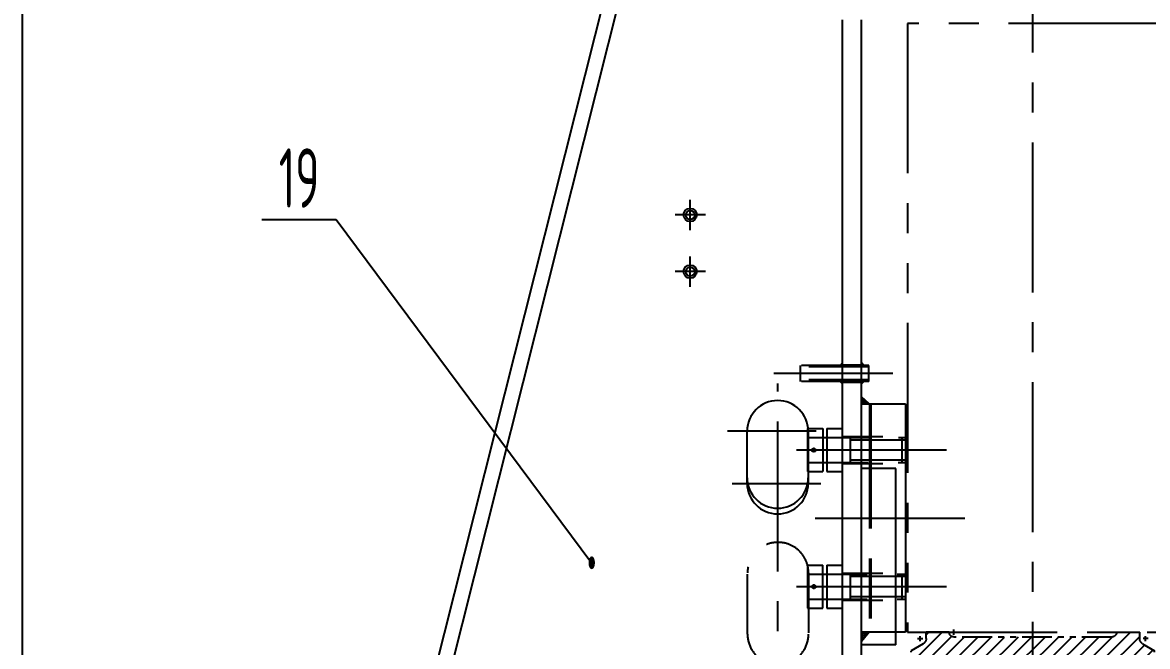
# Model space of a CAD drawing. Header units: millimetres. Extents: x 0 to 8400, y -2453 to 5940.
# Drawn here: x 1092 to 2969, y 3576 to 4618 of the extents above; entities that cross this region are included whole.
import ezdxf
from ezdxf.enums import TextEntityAlignment as Align

# ---------------------------------------------------------------- set-up
doc = ezdxf.new("R2010")
doc.units = ezdxf.units.MM
doc.header["$LTSCALE"] = 200
for name, pattern in [('F', [0.75, 0.5, -0.25]), ('G', [2, 1.25, -0.25, 0.25, -0.25]), ('K', [2.5, 1.25, -0.25, 0.25, -0.25, 0.25, -0.25])]:
    doc.linetypes.add(name, pattern=pattern)
for name, color, linetype in [('01', 7, 'Continuous'), ('02', 1, 'Continuous'), ('04', 2, 'F'), ('05', 142, 'G'), ('07', 6, 'K'), ('08', 1, 'Continuous'), ('11', 3, 'Continuous')]:
    doc.layers.add(name, color=color, linetype=linetype)
doc.styles.get("Standard").update_dxf_attribs({"font": 'isocp', "width": 0.707, "bigfont": 'intecad.shx'})
doc.dimstyles.new('INTE', dxfattribs={"dimscale": 20, "dimtxt": 3.5, "dimasz": 3, "dimexe": 3, "dimexo": 0, "dimgap": 1, "dimtad": 1, "dimdec": 3, "dimdsep": 46, "dimtxsty": 'Standard', "dimcen": 0, "dimclrd": 1, "dimclre": 1, "dimclrt": 3, "dimaunit": 1, "dimadec": 0, "dimazin": 0, "dimtfac": 1, "dimtdec": 3, "dimtmove": 0, "dimatfit": 0, "dimfxl": 1, "dimarcsym": 0})

# ---------------------------------------------------------------- blocks, each defined once
blk = doc.blocks.new('*D33')
at = {"layer": '08', "color": 1, "lineweight": -2, "transparency": 16777216}
for p, q in [((1091.5, 3154.4), (1091.5, 5588.7)), ((7169.5, 3154.4), (7169.5, 5588.7)), ((7109.5, 5528.7), (1151.5, 5528.7))]:
    blk.add_line(p, q, dxfattribs=at)
at = {"layer": '08', "color": 1, "transparency": 16777216}
for points in [[(1151.5, 5538.7), (1151.5, 5518.7), (1091.5, 5528.7)], [(7109.5, 5538.7), (7109.5, 5518.7), (7169.5, 5528.7)]]:
    blk.add_solid(points, dxfattribs=at)
at = {"layer": 'DEFPOINTS', "color": 0, "transparency": 16777216}
for p in [(1091.5, 5528.7), (1091.5, 3154.4), (7169.5, 3154.4)]:
    blk.add_point(p, dxfattribs=at)
at = {"layer": '08', "color": 3, "transparency": 16777216, "insert": (4130.5, 5583.7), "char_height": 70, "attachment_point": 5}
blk.add_mtext('6078', dxfattribs=at)
blk = doc.blocks.new('ertr')
at = {"layer": '02', "linetype": 'Continuous'}
h = blk.add_hatch(dxfattribs=at)
h.set_pattern_fill('ANSI31', color=1, scale=5, angle=90, style=0)
h.set_pattern_definition([(135, (0, 7.99), (-11.22532, -11.22532), [])])
h.paths.add_polyline_path([(5341.3, 3262.1, -0.388879), (5360.3, 3279.4), (5492.4, 3279.4), (5492.4, 3335.4), (5360.6, 3335.4, -0.414214), (5352.6, 3343.4), (5314.2, 3343.4), (5314.2, 3332.7, -0.267949), (5309.2, 3324), (5289.2, 3312.4), (5289.2, 3210.1), (5336.8, 3210.1)])
h.paths.add_polyline_path([(5624.5, 3279.4, -0.388879), (5643.4, 3262.1), (5648, 3210.1), (5695.6, 3210.1), (5695.6, 3312.4), (5675.6, 3324, -0.267949), (5670.6, 3332.7), (5670.6, 3343.4), (5632.2, 3343.4, -0.414214), (5624.2, 3335.4), (5492.4, 3335.4), (5492.4, 3279.4)])
at = {"layer": '07', "color": 6, "linetype": 'K', "ltscale": 0.2}
for p, q in [((5352.6, 3343.4), (5314.2, 3343.4)), ((5314.2, 3332.7), (5314.2, 3343.4)), ((5352.6, 3343.4), (5352.6, 3343.4)), ((5632.2, 3343.4), (5632.2, 3343.4)), ((5632.2, 3343.4), (5670.6, 3343.4)), ((5670.6, 3332.7), (5670.6, 3343.4)), ((5309.2, 3324), (5289.2, 3312.4)), ((5299.8, 3332.7), (5308.5, 3332.7)), ((5304.2, 3328.3), (5304.2, 3337)), ((5360.6, 3335.4), (5624.2, 3335.4)), ((5675.6, 3324), (5695.6, 3312.4)), ((5684.9, 3332.7), (5676.2, 3332.7)), ((5680.6, 3328.3), (5680.6, 3337)), ((5289.2, 3210.1), (5289.2, 3312.4)), ((5695.6, 3210.1), (5695.6, 3312.4)), ((5360.3, 3279.4), (5624.5, 3279.4)), ((5336.8, 3210.1), (5341.3, 3262.1)), ((5648, 3210.1), (5643.4, 3262.1)), ((5344.5, 3215.9), (5341.9, 3215.9)), ((5640.3, 3215.9), (5642.9, 3215.9)), ((5336.8, 3210.1), (5289.2, 3210.1)), ((5349.5, 3210.1), (5349.5, 3210.9)), ((5349.5, 3210.1), (5351.2, 3190.1)), ((5349.5, 3210.1), (5351.2, 3190.1)), ((5635.3, 3210.1), (5633.5, 3190.1)), ((5635.3, 3210.1), (5635.3, 3210.9)), ((5648, 3210.1), (5695.6, 3210.1)), ((5370.2, 3172.7), (5614.6, 3172.7))]:
    blk.add_line(p, q, dxfattribs=at)
at = {"layer": '07', "color": 6, "linetype": 'K'}
for p, q in [((5628.7, 3343.4), (5619.6, 3343.4)), ((5624.2, 3338.9), (5624.2, 3348)), ((5336.8, 3210.1), (5336.8, 3214.4)), ((5349.5, 3210.1), (5349.5, 3201.9))]:
    blk.add_line(p, q, dxfattribs=at)
at = {"layer": '07', "color": 6, "linetype": 'K', "ltscale": 0.2}
for centre, radius, start, end in [((5360.6, 3343.4), 8, 180, 270), ((5624.2, 3343.4), 8, 270, 0), ((5304.2, 3332.7), 10, 300, 0), ((5680.6, 3332.7), 10, 180, 240), ((5360.3, 3260.4), 19, 90, 175), ((5624.5, 3260.4), 19, 5, 90), ((5341.9, 3210.9), 5, 90, 175), ((5344.5, 3210.9), 5, 0, 90), ((5640.3, 3210.9), 5, 90, 180), ((5642.9, 3210.9), 5, 5, 90), ((5370.2, 3191.7), 19, 185, 270), ((5370.2, 3191.7), 19, 185, 270), ((5614.6, 3191.7), 19, 270, 355)]:
    blk.add_arc(centre, radius, start, end, dxfattribs=at)

msp = doc.modelspace()

# ---------------------------------------------------------------- hatches: boundary and pattern name
at = {"layer": '01'}
for points in [[(2460.0495, 4049.651), (2456.0524, 4045.4123), (2460.0495, 4045.4123)], [(2492.0495, 4045.4123), (2492.0495, 4049.651), (2496.0466, 4045.4123)], [(2460.0495, 4014.3736), (2456.0524, 4018.6123), (2460.0495, 4018.6123)], [(2492.0495, 4014.3736), (2496.0466, 4018.6123), (2492.0495, 4018.6123)], [(2492.0495, 3981.0123), (2492.0495, 3992.8817), (2504.5495, 3981.0123)]]:
    msp.add_hatch(color=256, dxfattribs=at).paths.add_polyline_path(points)
at = {"layer": '04', "linetype": 'F'}
h = msp.add_hatch(dxfattribs=at)
h.set_pattern_fill('ANGLE', color=2, scale=0.5, style=0)
h.set_pattern_definition([(180, (5337.787, 429.7504), (0, 3.4925), [2.54, -0.9525]), (90, (5337.787, 429.7504), (3.4925, 2e-16), [2.54, -0.9525])])
h.paths.add_polyline_path([(2492.0495, 3584.4989), (2492.0495, 3600.0123), (2504.5495, 3600.0123)])

# ---------------------------------------------------------------- linework, layer by layer
at = {"layer": '01'}
for p, q in [((2154.6823, 5024.9455), (1758.349, 3450.5656)), ((2176.1185, 5007.6904), (1782.5926, 3444.4625)), ((2456.0524, 4045.4123), (2460.0495, 4049.651)), ((2496.0466, 4045.4123), (2492.0495, 4049.651)), ((2456.0524, 4018.6123), (2460.0495, 4014.3736)), ((2496.0466, 4018.6123), (2492.0495, 4014.3736)), ((2504.5495, 3981.0123), (2492.0495, 3992.8817)), ((2301.0495, 3848.4966), (2301.0495, 3935.6021)), ((2403.0495, 3935.6021), (2403.0495, 3848.4966)), ((2549.0495, 3873.0015), (2492.0495, 3873.0015)), ((2549.0495, 3579.0015), (2492.0495, 3579.0015))]:
    msp.add_line(p, q, dxfattribs=at)
at = {"layer": '01', "color": 7, "linetype": 'Continuous'}
for p, q in [((2460.0495, 3392.0123), (2460.0495, 4622.0123)), ((2492.0495, 3392.0123), (2492.0495, 4622.0123)), ((2504.0495, 4045.4123), (2492.0495, 4045.4123)), ((2504.0495, 4018.6123), (2504.0495, 4045.4123)), ((2504.0495, 4018.6123), (2492.0495, 4018.6123)), ((2492.0495, 3981.0123), (2565.5495, 3981.0123)), ((2505.0495, 3981.0123), (2505.0495, 3873.0015)), ((2507.5495, 3981.0123), (2507.5495, 3873.0015)), ((2565.5495, 3981.0123), (2565.5495, 3600.0123)), ((2401.5495, 3940.0223), (2402.8576, 3940.0223)), ((2401.5495, 3940.0223), (2401.5495, 3868.0023)), ((2403.0495, 3925.0123), (2401.5495, 3925.0123)), ((2403.0495, 3883.0123), (2401.5495, 3883.0123)), ((2549.0495, 3579.0015), (2549.0495, 3873.0015)), ((2401.5495, 3868.0023), (2403.0495, 3868.0023)), ((2565.5495, 3600.0123), (2549.0495, 3600.0123))]:
    msp.add_line(p, q, dxfattribs=at)
at = {"layer": '01'}
for centre, radius in [((2206.0495, 4296.3234), 11), ((2206.0495, 4296.3234), 7.472), ((2206.0495, 4201.7706), 11), ((2206.0495, 4201.7706), 7.472)]:
    msp.add_circle(centre, radius, dxfattribs=at)
at = {"layer": '01', "color": 7, "linetype": 'Continuous'}
msp.add_circle((2412.2799, 3904.0123), 3, dxfattribs=at)
at = {"layer": '01'}
for centre, start, end in [((2352.0495, 3935.6021), 0, 180), ((2352.0495, 3857.8739), 180, 0), ((2352.0495, 3848.4966), 180, 0)]:
    msp.add_arc(centre, 51, start, end, dxfattribs=at)
at = {"layer": '02'}
for p, q in [((1615.267, 4288.5079), (1491.267, 4288.5079)), ((2041.659, 3714.8891), (1615.267, 4288.5079))]:
    msp.add_line(p, q, dxfattribs=at)
at = {"layer": '04', "color": 2, "linetype": 'F'}
for p, q in [((2492.0495, 4045.4123), (2390.0495, 4045.4123)), ((2390.0495, 4018.6123), (2390.0495, 4045.4123)), ((2504.0495, 4042.6623), (2390.0495, 4042.6623)), ((2460.0495, 4046.5123), (2492.0495, 4046.5123)), ((2504.0495, 4021.3623), (2390.0495, 4021.3623)), ((2492.0495, 4018.6123), (2390.0495, 4018.6123)), ((2460.0495, 4017.5123), (2492.0495, 4017.5123)), ((2402.8576, 3940.0223), (2427.5495, 3940.0223)), ((2403.9354, 3925.0123), (2565.5495, 3925.0123)), ((2427.5495, 3940.0223), (2427.5495, 3868.0023)), ((2434.0495, 3940.0223), (2460.0495, 3940.0223)), ((2434.0495, 3940.0223), (2434.0495, 3868.0023)), ((2460.0495, 3868.0023), (2460.0495, 3940.0223)), ((2460.0495, 3926.5123), (2527.5495, 3926.5123)), ((2473.5495, 3883.0123), (2473.5495, 3925.0123)), ((2560.0495, 3883.0123), (2560.0495, 3925.0123)), ((2565.5495, 3920.8123), (2473.5495, 3920.8123)), ((2565.5495, 3887.2123), (2473.5495, 3887.2123)), ((2403.0495, 3883.0123), (2565.5495, 3883.0123)), ((2460.0495, 3881.5123), (2527.5495, 3881.5123)), ((2505.0495, 3873.0015), (2505.0495, 3600.0123)), ((2507.5495, 3873.0015), (2507.5495, 3600.0123)), ((2403.0495, 3868.0023), (2427.5495, 3868.0023)), ((2434.0495, 3868.0023), (2460.0495, 3868.0023)), ((2401.5495, 3712.0223), (2427.5495, 3712.0223)), ((2401.5495, 3712.0223), (2401.5495, 3640.0023)), ((2427.5495, 3640.0023), (2427.5495, 3712.0223)), ((2434.0495, 3712.0223), (2460.0495, 3712.0223)), ((2434.0495, 3712.0223), (2434.0495, 3640.0023)), ((2460.0495, 3640.0023), (2460.0495, 3712.0223)), ((2301.5495, 3597.0123), (2301.5495, 3699.0123)), ((2401.5495, 3697.0123), (2565.5495, 3697.0123)), ((2403.5495, 3699.0123), (2403.5495, 3597.0123)), ((2460.0495, 3698.5123), (2527.5495, 3698.5123)), ((2473.5495, 3655.0123), (2473.5495, 3697.0123)), ((2565.5495, 3692.8123), (2473.5495, 3692.8123)), ((2560.0495, 3655.0123), (2560.0495, 3697.0123)), ((2401.5495, 3655.0123), (2565.5495, 3655.0123)), ((2460.0495, 3653.5123), (2527.5495, 3653.5123)), ((2565.5495, 3659.2123), (2473.5495, 3659.2123)), ((2401.5495, 3640.0023), (2427.5495, 3640.0023)), ((2434.0495, 3640.0023), (2460.0495, 3640.0023)), ((2549.0495, 3600.0123), (2492.0495, 3600.0123)), ((2504.5495, 3600.0123), (2492.0495, 3584.4989))]:
    msp.add_line(p, q, dxfattribs=at)
at = {"layer": '04'}
msp.add_circle((2412.4017, 3676.0123), 3, dxfattribs=at)
at = {"layer": '04', "color": 2, "linetype": 'F'}
for centre, start, end in [((2352.5495, 3699.0123), 0, 180), ((2352.5495, 3597.0123), 180, 239.4317918), ((2352.5495, 3597.0123), 300.5682082, 0)]:
    msp.add_arc(centre, 51, start, end, dxfattribs=at)
at = {"layer": '05'}
for p, q in [((2778.0495, 2567.2403), (2778.0495, 4790.7755)), ((2206.0495, 4270.9511), (2206.0495, 4321.6956)), ((2231.4218, 4296.3234), (2180.6773, 4296.3234)), ((2206.0495, 4176.3984), (2206.0495, 4227.1429)), ((2231.4218, 4201.7706), (2180.6773, 4201.7706)), ((2544.1928, 4032.0123), (2345.678, 4032.0123)), ((2352.0495, 3301.6051), (2352.0495, 4015.0943)), ((2416.0812, 3935.6021), (2268.182, 3935.6021)), ((2276.1766, 3848.4966), (2424.0757, 3848.4966)), ((2664.583, 3790.0123), (2373.3923, 3790.0123))]:
    msp.add_line(p, q, dxfattribs=at)
at = {"layer": '05', "color": 142, "linetype": 'G'}
for p, q in [((2633.637, 3904.0123), (2378.4434, 3904.0123)), ((2633.637, 3676.0123), (2368.6325, 3676.0123))]:
    msp.add_line(p, q, dxfattribs=at)
at = {"layer": '07'}
for p, q in [((2987.5495, 4616.0723), (2568.5495, 4616.0723)), ((2568.5495, 4616.0723), (2568.5495, 3600.0723)), ((2568.5495, 3600.0723), (2987.5495, 3600.0723))]:
    msp.add_line(p, q, dxfattribs=at)

# ---------------------------------------------------------------- block references
at = {"layer": '05', "xscale": -1}
msp.add_blockref('ertr', (8270.4271, 256.6241), dxfattribs=at)

# ---------------------------------------------------------------- texts
at = {"layer": '02', "width": 0.605172}
msp.add_text('●', height=20, dxfattribs=at).set_placement((2035.659, 3704.8891), (2047.659, 3704.8891), align=Align.FIT)
at = {"layer": '11', "width": 0.612447}
msp.add_text('19', height=98.99495, dxfattribs=at).set_placement((1519.2664, 4308.5079), (1587.2676, 4308.5079), align=Align.FIT)

# ---------------------------------------------------------------- dimensions: what is measured, and where the dimension line sits
at = {"layer": '08'}
dim = msp.add_linear_dim(base=(1091.5495, 5528.6555), p1=(7169.5495, 3154.4073), p2=(1091.5495, 3154.4073), dimstyle='INTE', dxfattribs=at)
dim.commit()
dim.dimension.update_dxf_attribs({"geometry": '*D33', "text_midpoint": (4130.5495, 5583.6555)})

doc.saveas('drawing.dxf')
